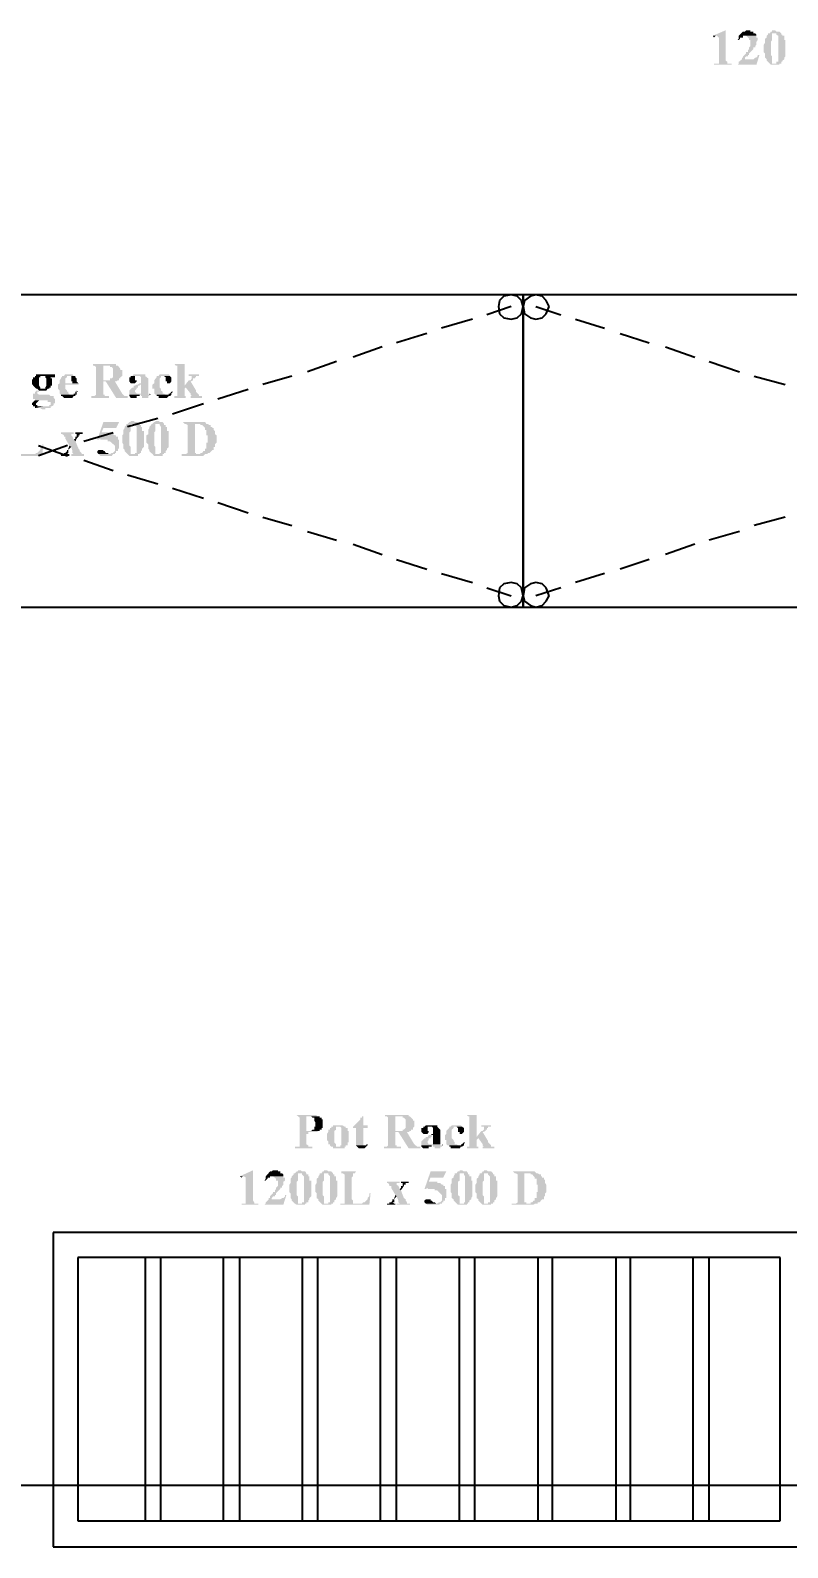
# Model space of a CAD drawing. Header units: millimetres. Extents: x 68727 to 319899, y -4876 to 265722.
# Drawn here: x 310842 to 312104, y 110929 to 113461 of the extents above; entities that cross this region are included whole.
import ezdxf

# ---------------------------------------------------------------- set-up
doc = ezdxf.new("R2010")
doc.units = ezdxf.units.MM
doc.layers.add('Dimensions', color=172, linetype='Continuous')
doc.layers.add('glass', color=151, linetype='Continuous')
doc.layers.add('wall', color=5, linetype='Continuous', lineweight=30)
doc.styles.get("Standard").update_dxf_attribs({"font": 'arial.ttf'})
doc.dimstyles.new('SC-25', dxfattribs={"dimtxt": 75, "dimasz": 0.4, "dimexe": 1, "dimexo": 100, "dimgap": 25, "dimtad": 1, "dimdec": 0, "dimzin": 0, "dimdsep": 46, "dimtxsty": 'Standard', "dimblk1": 'A1', "dimblk2": 'A1', "dimsah": 1, "dimcen": 0.09, "dimdle": 3, "dimclrd": 1, "dimclre": 1, "dimclrt": 1, "dimadec": 0, "dimazin": 0, "dimtfac": 1, "dimtdec": 0, "dimtofl": 0, "dimtmove": 0, "dimatfit": 2, "dimldrblk": 'A1', "dimfxl": 10, "dimfxlon": 1, "dimtolj": 1, "dimtzin": 0, "dimarcsym": 0})

# ---------------------------------------------------------------- blocks, each defined once
blk = doc.blocks.new('A1')
at = {"layer": 'wall', "color": 1}
for p, q in [((-138.1, 0), (-167.3, 40.5)), ((-167.3, -40.5), (-138.1, 0))]:
    blk.add_line(p, q, dxfattribs=at)
for centre, start, end in [((53.3, 586.5), 247.99998, 264.80355), ((53.3, -586.5), 95.19645, 112.00002)]:
    blk.add_arc(centre, 588.9, start, end, dxfattribs=at)
blk = doc.blocks.new('*D1021')
at = {"layer": 'Defpoints', "color": 0, "transparency": 16777216}
for p in [(316878.9, 111033.6), (308476.2, 110927.8), (316878.9, 110930.6)]:
    blk.add_point(p, dxfattribs=at)
at = {"layer": 'Dimensions', "color": 1, "lineweight": -2, "transparency": 16777216}
for p, q in [((308476.2, 111027.8), (308476.2, 111034.6)), ((308476.6, 111033.6), (316878.5, 111033.6)), ((316878.9, 111030.6), (316878.9, 111034.6))]:
    blk.add_line(p, q, dxfattribs=at)
at = {"layer": 'Dimensions', "color": 1, "lineweight": -2, "transparency": 16777216, "xscale": 0.4, "yscale": 0.4, "zscale": 0.4, "rotation": 180}
blk.add_blockref('A1', (308476.2, 111033.6), dxfattribs=at)
at = {"layer": 'Dimensions', "color": 1, "lineweight": -2, "transparency": 16777216, "xscale": 0.4, "yscale": 0.4, "zscale": 0.4}
blk.add_blockref('A1', (316878.9, 111033.6), dxfattribs=at)
at = {"layer": 'Dimensions', "color": 1, "transparency": 16777216, "insert": (312677.6, 111097), "char_height": 75, "attachment_point": 5}
blk.add_mtext('\\A1;8403', dxfattribs=at)
blk = doc.blocks.new('kitchen')
at = {"layer": 'glass', "linetype": 'Continuous', "lineweight": -3}
for points in [[(-92.519, 43.182), (-93.031, 43.182), (-93.031, 43.217), (-92.89, 43.217), (-92.89, 43.975), (-92.943, 44.028), (-93.066, 44.028), (-92.696, 44.187), (-92.696, 43.305), (-92.643, 43.27), (-92.643, 43.217), (-92.519, 43.217), (-92.519, 43.182)], [(-92.978, 44.028), (-93.031, 43.975), (-93.066, 44.028), (-92.978, 44.028)], [(-91.796, 44.028), (-92.184, 44.028), (-92.184, 43.975), (-92.272, 43.975), (-92.272, 43.94), (-92.308, 43.905), (-92.343, 43.905), (-92.308, 43.94), (-92.308, 44.028), (-92.184, 44.152), (-92.131, 44.152), (-92.096, 44.187), (-91.973, 44.187), (-91.973, 44.152), (-91.884, 44.152), (-91.884, 44.099), (-91.832, 44.099), (-91.796, 44.063), (-91.796, 44.028)], [(-91.761, 43.905), (-91.796, 43.852), (-91.796, 43.764), (-91.832, 43.728), (-91.832, 43.693), (-91.884, 43.693), (-91.884, 43.64), (-92.008, 43.517), (-92.008, 43.464), (-92.043, 43.464), (-92.043, 43.428), (-92.096, 43.428), (-92.131, 43.393), (-92.131, 43.34), (-92.22, 43.34), (-92.22, 43.393), (-92.184, 43.393), (-92.184, 43.428), (-92.096, 43.517), (-92.096, 43.552), (-92.043, 43.552), (-92.043, 43.605), (-92.008, 43.64), (-92.008, 43.693), (-91.973, 43.728), (-91.973, 43.905), (-92.008, 43.905), (-92.008, 43.94), (-92.096, 44.028), (-91.796, 44.028), (-91.796, 43.975), (-91.761, 43.975), (-91.761, 43.905)], [(-91.126, 44.152), (-91.249, 44.099), (-91.338, 44.099), (-91.338, 43.905), (-91.373, 43.852), (-91.373, 43.464), (-91.338, 43.428), (-91.338, 43.217), (-91.408, 43.217), (-91.496, 43.305), (-91.496, 43.34), (-91.549, 43.393), (-91.549, 43.517), (-91.585, 43.552), (-91.585, 43.764), (-91.549, 43.817), (-91.549, 43.94), (-91.496, 43.975), (-91.496, 44.028), (-91.461, 44.063), (-91.461, 44.099), (-91.408, 44.099), (-91.373, 44.152), (-91.338, 44.152), (-91.338, 44.187), (-91.249, 44.187), (-91.214, 44.152), (-91.126, 44.152)], [(-90.95, 43.428), (-90.985, 43.393), (-90.985, 43.34), (-91.038, 43.305), (-91.038, 43.27), (-91.073, 43.27), (-91.073, 43.217), (-91.126, 43.217), (-91.126, 43.182), (-91.373, 43.182), (-91.408, 43.217), (-91.214, 43.217), (-91.214, 43.27), (-91.161, 43.27), (-91.161, 44.028), (-91.214, 44.063), (-91.214, 44.099), (-91.249, 44.099), (-91.126, 44.152), (-91.073, 44.099), (-91.073, 44.063), (-91.038, 44.063), (-91.038, 44.028), (-90.985, 44.028), (-90.985, 43.905), (-90.95, 43.905), (-90.95, 43.428)], [(-91.708, 43.464), (-91.796, 43.182), (-92.343, 43.182), (-92.308, 43.217), (-92.308, 43.27), (-92.22, 43.34), (-91.884, 43.34), (-91.832, 43.393), (-91.796, 43.393), (-91.761, 43.428), (-91.761, 43.464), (-91.708, 43.464)], [(-112.43, 33.743), (-112.465, 33.69), (-112.677, 33.69), (-112.73, 33.743), (-112.765, 33.743), (-112.853, 33.831), (-112.853, 33.866), (-112.889, 33.866), (-112.889, 33.99), (-112.853, 34.043), (-112.853, 34.078), (-112.8, 34.078), (-112.8, 34.113), (-112.765, 34.113), (-112.765, 34.166), (-112.589, 34.113), (-112.642, 34.113), (-112.642, 34.078), (-112.677, 34.078), (-112.677, 33.831), (-112.642, 33.778), (-112.642, 33.743), (-112.43, 33.743)], [(-112.218, 34.078), (-112.342, 34.078), (-112.342, 34.043), (-112.306, 34.043), (-112.306, 33.831), (-112.342, 33.831), (-112.342, 33.778), (-112.377, 33.778), (-112.377, 33.743), (-112.501, 33.743), (-112.501, 33.778), (-112.465, 33.831), (-112.465, 34.043), (-112.501, 34.078), (-112.501, 34.113), (-112.589, 34.113), (-112.765, 34.166), (-112.218, 34.166), (-112.218, 34.078)], [(-111.53, 33.866), (-111.918, 33.866), (-111.918, 33.743), (-111.866, 33.69), (-111.866, 33.655), (-111.83, 33.655), (-111.83, 33.602), (-111.795, 33.602), (-111.795, 33.566), (-112.042, 33.566), (-112.077, 33.602), (-112.077, 33.69), (-112.13, 33.743), (-112.13, 33.866), (-112.077, 33.902), (-112.077, 33.99), (-112.042, 34.043), (-112.042, 34.078), (-112.007, 34.078), (-112.007, 34.113), (-111.954, 34.113), (-111.918, 34.166), (-111.707, 34.166), (-111.671, 34.113), (-111.866, 34.113), (-111.866, 34.078), (-111.918, 34.043), (-111.918, 33.902), (-111.53, 33.902), (-111.53, 33.866)], [(-111.53, 33.902), (-111.707, 33.902), (-111.707, 33.955), (-111.742, 33.955), (-111.742, 34.113), (-111.619, 34.113), (-111.619, 34.078), (-111.583, 34.043), (-111.583, 33.955), (-111.53, 33.902)], [(-110.384, 33.99), (-110.437, 33.955), (-110.807, 33.955), (-110.807, 33.566), (-110.772, 33.566), (-110.772, 33.531), (-110.648, 33.531), (-110.648, 33.478), (-111.16, 33.478), (-111.16, 33.531), (-111.072, 33.531), (-111.019, 33.566), (-111.019, 34.378), (-111.072, 34.413), (-110.807, 34.413), (-110.807, 33.99), (-110.384, 33.99)], [(-110.26, 34.113), (-110.313, 34.078), (-110.313, 34.043), (-110.349, 34.043), (-110.349, 33.99), (-110.613, 33.99), (-110.613, 34.043), (-110.56, 34.043), (-110.525, 34.078), (-110.525, 34.325), (-110.56, 34.378), (-110.613, 34.378), (-110.613, 34.413), (-111.107, 34.413), (-111.107, 34.466), (-110.437, 34.466), (-110.437, 34.413), (-110.384, 34.413), (-110.313, 34.325), (-110.313, 34.29), (-110.26, 34.29), (-110.26, 34.113)], [(-109.837, 33.955), (-109.89, 33.902), (-110.013, 33.902), (-110.049, 33.955), (-110.049, 34.078), (-110.013, 34.078), (-110.013, 34.113), (-109.89, 34.113), (-109.89, 33.99), (-109.837, 33.99), (-109.837, 33.955)], [(-109.502, 33.602), (-109.714, 33.602), (-109.714, 33.866), (-109.802, 33.866), (-109.749, 33.902), (-109.714, 33.902), (-109.714, 34.078), (-109.749, 34.113), (-109.961, 34.113), (-109.925, 34.166), (-109.59, 34.166), (-109.59, 34.113), (-109.502, 34.043), (-109.502, 33.602)], [(-108.867, 34.113), (-109.131, 34.113), (-109.131, 34.078), (-109.167, 34.043), (-109.167, 33.778), (-109.131, 33.743), (-109.131, 33.69), (-109.079, 33.655), (-109.079, 33.602), (-109.043, 33.602), (-108.99, 33.566), (-109.29, 33.566), (-109.326, 33.602), (-109.326, 33.743), (-109.378, 33.743), (-109.378, 33.866), (-109.326, 33.902), (-109.326, 33.99), (-109.255, 34.078), (-109.255, 34.113), (-109.202, 34.113), (-109.167, 34.166), (-108.902, 34.166), (-108.867, 34.113)], [(-108.832, 33.955), (-108.867, 33.902), (-108.955, 33.902), (-108.955, 33.955), (-108.99, 33.955), (-108.99, 34.078), (-109.043, 34.113), (-108.867, 34.113), (-108.832, 34.078), (-108.832, 33.955)], [(-108.408, 33.478), (-108.743, 33.478), (-108.743, 33.531), (-108.655, 33.531), (-108.655, 34.413), (-108.691, 34.413), (-108.743, 34.466), (-108.444, 34.466), (-108.444, 33.831), (-108.408, 33.778), (-108.444, 33.743), (-108.444, 33.531), (-108.408, 33.531), (-108.408, 33.478)], [(-107.932, 33.478), (-108.267, 33.478), (-108.267, 33.531), (-108.232, 33.531), (-108.267, 33.566), (-108.267, 33.602), (-108.408, 33.778), (-108.444, 33.831), (-108.32, 33.99), (-108.267, 33.99), (-108.232, 34.043), (-108.232, 34.113), (-108.32, 34.113), (-108.32, 34.166), (-108.02, 34.166), (-108.02, 34.113), (-108.108, 34.113), (-108.108, 34.078), (-108.144, 34.078), (-108.144, 34.043), (-108.197, 34.043), (-108.197, 33.99), (-108.267, 33.955), (-108.108, 33.69), (-108.108, 33.655), (-108.02, 33.566), (-108.02, 33.531), (-107.932, 33.531), (-107.932, 33.478)], [(-112.218, 33.32), (-112.254, 33.32), (-112.254, 33.267), (-112.306, 33.231), (-112.342, 33.231), (-112.342, 33.178), (-112.501, 33.178), (-112.501, 33.143), (-112.589, 33.143), (-112.642, 33.178), (-112.8, 33.178), (-112.553, 33.231), (-112.377, 33.231), (-112.377, 33.267), (-112.342, 33.267), (-112.342, 33.355), (-112.43, 33.355), (-112.43, 33.408), (-112.8, 33.408), (-112.8, 33.443), (-112.853, 33.443), (-112.853, 33.602), (-112.8, 33.602), (-112.8, 33.655), (-112.765, 33.655), (-112.765, 33.69), (-112.677, 33.69), (-112.677, 33.655), (-112.73, 33.655), (-112.73, 33.602), (-112.677, 33.566), (-112.377, 33.566), (-112.342, 33.531), (-112.254, 33.531), (-112.254, 33.478), (-112.218, 33.443), (-112.218, 33.32)], [(-111.53, 33.655), (-111.583, 33.655), (-111.583, 33.566), (-111.619, 33.566), (-111.619, 33.531), (-111.671, 33.531), (-111.707, 33.478), (-111.954, 33.478), (-112.007, 33.531), (-112.042, 33.531), (-112.042, 33.566), (-111.671, 33.566), (-111.671, 33.602), (-111.619, 33.602), (-111.619, 33.655), (-111.583, 33.655), (-111.583, 33.69), (-111.53, 33.655)], [(-110.102, 33.478), (-110.437, 33.478), (-110.737, 33.955), (-110.472, 33.955), (-110.26, 33.602), (-110.19, 33.531), (-110.102, 33.531), (-110.102, 33.478)], [(-109.467, 33.531), (-109.502, 33.531), (-109.502, 33.478), (-109.678, 33.478), (-109.678, 33.531), (-109.714, 33.531), (-109.714, 33.566), (-110.049, 33.566), (-110.049, 33.69), (-109.961, 33.778), (-109.925, 33.778), (-109.925, 33.831), (-109.89, 33.831), (-109.837, 33.866), (-109.749, 33.866), (-109.749, 33.831), (-109.802, 33.831), (-109.802, 33.778), (-109.837, 33.778), (-109.837, 33.743), (-109.89, 33.69), (-109.89, 33.655), (-109.837, 33.602), (-109.502, 33.602), (-109.502, 33.566), (-109.467, 33.566), (-109.467, 33.531)], [(-109.414, 33.566), (-109.467, 33.566), (-109.467, 33.602), (-109.414, 33.566)], [(-108.779, 33.655), (-108.832, 33.602), (-108.832, 33.566), (-108.867, 33.531), (-108.902, 33.531), (-108.955, 33.478), (-109.202, 33.478), (-109.202, 33.531), (-109.255, 33.531), (-109.255, 33.566), (-108.902, 33.566), (-108.902, 33.602), (-108.867, 33.602), (-108.832, 33.655), (-108.779, 33.655)], [(-112.553, 33.231), (-112.8, 33.178), (-112.8, 33.231), (-112.853, 33.231), (-112.853, 33.267), (-112.889, 33.267), (-112.889, 33.32), (-112.8, 33.408), (-112.677, 33.408), (-112.765, 33.32), (-112.765, 33.267), (-112.73, 33.267), (-112.73, 33.231), (-112.553, 33.231)], [(-109.749, 33.531), (-109.837, 33.531), (-109.837, 33.478), (-110.013, 33.478), (-110.049, 33.531), (-110.049, 33.566), (-109.749, 33.566), (-109.749, 33.531)], [(-110.349, 32.773), (-110.437, 32.596), (-110.807, 32.596), (-110.86, 32.473), (-110.613, 32.473), (-110.613, 32.42), (-110.525, 32.42), (-110.472, 32.385), (-110.437, 32.385), (-110.437, 32.349), (-110.384, 32.349), (-110.384, 32.296), (-110.895, 32.296), (-110.948, 32.261), (-110.984, 32.261), (-110.807, 32.773), (-110.349, 32.773)], [(-109.802, 32.773), (-109.925, 32.72), (-110.013, 32.72), (-110.013, 32.508), (-110.049, 32.473), (-110.049, 32.085), (-110.013, 32.05), (-110.013, 31.838), (-110.102, 31.838), (-110.19, 31.926), (-110.19, 31.961), (-110.225, 31.997), (-110.225, 32.12), (-110.26, 32.173), (-110.26, 32.385), (-110.225, 32.42), (-110.225, 32.543), (-110.19, 32.596), (-110.19, 32.632), (-110.137, 32.685), (-110.137, 32.72), (-110.102, 32.72), (-110.049, 32.773), (-110.013, 32.773), (-110.013, 32.808), (-109.925, 32.808), (-109.89, 32.773), (-109.802, 32.773)], [(-109.625, 32.05), (-109.678, 31.997), (-109.678, 31.961), (-109.714, 31.926), (-109.714, 31.873), (-109.749, 31.873), (-109.749, 31.838), (-109.802, 31.838), (-109.802, 31.785), (-110.049, 31.785), (-110.102, 31.838), (-109.89, 31.838), (-109.89, 31.873), (-109.837, 31.873), (-109.837, 32.632), (-109.89, 32.685), (-109.89, 32.72), (-109.925, 32.72), (-109.802, 32.773), (-109.749, 32.72), (-109.749, 32.685), (-109.714, 32.685), (-109.714, 32.632), (-109.678, 32.632), (-109.678, 32.508), (-109.625, 32.508), (-109.625, 32.05)], [(-109.079, 32.773), (-109.202, 32.72), (-109.29, 32.72), (-109.29, 32.508), (-109.326, 32.473), (-109.326, 32.085), (-109.29, 32.05), (-109.29, 31.838), (-109.378, 31.838), (-109.467, 31.926), (-109.467, 31.961), (-109.502, 31.997), (-109.502, 32.12), (-109.555, 32.173), (-109.555, 32.385), (-109.502, 32.42), (-109.502, 32.543), (-109.467, 32.596), (-109.467, 32.632), (-109.414, 32.685), (-109.414, 32.72), (-109.378, 32.72), (-109.326, 32.773), (-109.29, 32.773), (-109.29, 32.808), (-109.202, 32.808), (-109.167, 32.773), (-109.079, 32.773)], [(-108.902, 32.05), (-108.955, 31.997), (-108.955, 31.961), (-108.99, 31.926), (-108.99, 31.873), (-109.043, 31.873), (-109.043, 31.838), (-109.079, 31.838), (-109.079, 31.785), (-109.326, 31.785), (-109.378, 31.838), (-109.167, 31.838), (-109.167, 31.873), (-109.131, 31.873), (-109.131, 32.632), (-109.167, 32.685), (-109.167, 32.72), (-109.202, 32.72), (-109.079, 32.773), (-109.043, 32.72), (-109.043, 32.685), (-108.99, 32.685), (-108.99, 32.632), (-108.955, 32.632), (-108.955, 32.508), (-108.902, 32.508), (-108.902, 32.05)], [(-107.844, 31.838), (-107.897, 31.785), (-108.532, 31.785), (-108.532, 31.838), (-108.408, 31.838), (-108.355, 31.873), (-108.355, 32.685), (-108.408, 32.72), (-108.144, 32.72), (-108.144, 31.873), (-108.108, 31.873), (-108.108, 31.838), (-107.844, 31.838)], [(-107.509, 32.173), (-107.562, 32.12), (-107.562, 32.05), (-107.597, 32.05), (-107.597, 31.961), (-107.632, 31.961), (-107.72, 31.873), (-107.773, 31.873), (-107.773, 31.838), (-107.985, 31.838), (-107.985, 31.873), (-107.932, 31.873), (-107.897, 31.926), (-107.844, 31.926), (-107.844, 31.997), (-107.809, 31.997), (-107.809, 32.173), (-107.773, 32.173), (-107.773, 32.385), (-107.809, 32.385), (-107.809, 32.543), (-107.844, 32.543), (-107.844, 32.596), (-107.932, 32.685), (-107.985, 32.685), (-107.985, 32.72), (-108.444, 32.72), (-108.496, 32.773), (-107.844, 32.773), (-107.809, 32.72), (-107.773, 32.72), (-107.72, 32.685), (-107.685, 32.685), (-107.685, 32.632), (-107.632, 32.632), (-107.632, 32.596), (-107.597, 32.596), (-107.597, 32.543), (-107.562, 32.508), (-107.562, 32.42), (-107.509, 32.385), (-107.509, 32.173)], [(-111.372, 31.785), (-111.742, 31.785), (-111.742, 31.838), (-111.671, 31.838), (-111.707, 31.873), (-111.707, 31.926), (-111.742, 32.05), (-111.795, 32.085), (-111.918, 32.296), (-111.918, 32.349), (-111.954, 32.349), (-111.954, 32.385), (-112.007, 32.42), (-112.042, 32.42), (-112.042, 32.473), (-111.671, 32.473), (-111.671, 32.42), (-111.742, 32.42), (-111.742, 32.385), (-111.707, 32.349), (-111.671, 32.261), (-111.619, 32.208), (-111.53, 31.997), (-111.495, 31.961), (-111.495, 31.926), (-111.442, 31.873), (-111.442, 31.838), (-111.372, 31.838), (-111.372, 31.785)], [(-111.407, 32.42), (-111.495, 32.42), (-111.495, 32.385), (-111.53, 32.385), (-111.53, 32.349), (-111.583, 32.296), (-111.619, 32.208), (-111.671, 32.261), (-111.619, 32.296), (-111.619, 32.349), (-111.583, 32.349), (-111.583, 32.42), (-111.619, 32.42), (-111.619, 32.473), (-111.407, 32.473), (-111.407, 32.42)], [(-110.349, 31.997), (-110.384, 31.997), (-110.384, 31.926), (-110.437, 31.926), (-110.437, 31.873), (-110.472, 31.873), (-110.472, 31.838), (-110.525, 31.838), (-110.56, 31.785), (-110.895, 31.785), (-110.948, 31.838), (-110.613, 31.838), (-110.56, 31.873), (-110.525, 31.873), (-110.472, 31.926), (-110.472, 32.085), (-110.613, 32.208), (-110.684, 32.208), (-110.684, 32.261), (-110.895, 32.261), (-110.895, 32.296), (-110.384, 32.296), (-110.384, 32.261), (-110.349, 32.261), (-110.349, 31.997)], [(-112.553, 32.12), (-112.589, 31.785), (-113.435, 31.785), (-113.435, 31.838), (-112.8, 31.838), (-112.765, 31.873), (-112.73, 31.873), (-112.642, 31.961), (-112.642, 31.997), (-112.589, 32.05), (-112.589, 32.12), (-112.553, 32.12)], [(-111.742, 32.05), (-111.83, 31.961), (-111.83, 31.873), (-111.866, 31.873), (-111.83, 31.838), (-111.795, 31.838), (-111.795, 31.785), (-112.042, 31.785), (-112.042, 31.838), (-111.954, 31.838), (-111.954, 31.873), (-111.918, 31.873), (-111.866, 31.926), (-111.866, 31.961), (-111.83, 31.961), (-111.83, 31.997), (-111.795, 32.085), (-111.742, 32.05)], [(-110.648, 31.838), (-110.948, 31.838), (-110.984, 31.873), (-110.984, 31.926), (-110.948, 31.961), (-110.807, 31.961), (-110.807, 31.926), (-110.772, 31.926), (-110.737, 31.873), (-110.684, 31.873), (-110.648, 31.838)], [(-104.545, 12.118), (-104.598, 12.083), (-104.845, 12.083), (-104.845, 12.03), (-104.898, 12.03), (-104.898, 11.73), (-104.845, 11.695), (-104.845, 11.659), (-104.722, 11.659), (-104.722, 11.606), (-105.233, 11.606), (-105.233, 11.659), (-105.092, 11.659), (-105.092, 12.506), (-105.18, 12.577), (-104.598, 12.577), (-104.598, 12.541), (-104.898, 12.541), (-104.898, 12.118), (-104.545, 12.118)], [(-104.422, 12.206), (-104.457, 12.206), (-104.457, 12.153), (-104.51, 12.153), (-104.51, 12.118), (-104.757, 12.118), (-104.722, 12.153), (-104.669, 12.153), (-104.669, 12.241), (-104.634, 12.241), (-104.634, 12.365), (-104.669, 12.418), (-104.669, 12.506), (-104.722, 12.506), (-104.757, 12.541), (-104.51, 12.541), (-104.51, 12.506), (-104.457, 12.506), (-104.457, 12.453), (-104.422, 12.453), (-104.422, 12.206)], [(-103.117, 12.206), (-103.24, 12.206), (-103.24, 11.695), (-103.452, 11.695), (-103.452, 12.206), (-103.54, 12.206), (-103.54, 12.241), (-103.328, 12.453), (-103.328, 12.506), (-103.275, 12.506), (-103.275, 12.541), (-103.24, 12.541), (-103.24, 12.277), (-103.117, 12.277), (-103.117, 12.206)], [(-101.882, 12.118), (-101.917, 12.083), (-102.305, 12.083), (-102.305, 11.695), (-102.27, 11.695), (-102.27, 11.659), (-102.146, 11.659), (-102.146, 11.606), (-102.64, 11.606), (-102.64, 11.659), (-102.552, 11.659), (-102.517, 11.695), (-102.517, 12.506), (-102.552, 12.541), (-102.305, 12.541), (-102.305, 12.118), (-101.882, 12.118)], [(-101.758, 12.241), (-101.794, 12.206), (-101.794, 12.153), (-101.847, 12.153), (-101.847, 12.118), (-102.094, 12.118), (-102.094, 12.153), (-102.058, 12.153), (-102.005, 12.206), (-102.005, 12.453), (-102.058, 12.506), (-102.094, 12.506), (-102.094, 12.541), (-102.605, 12.541), (-102.605, 12.577), (-101.917, 12.577), (-101.917, 12.541), (-101.882, 12.541), (-101.794, 12.453), (-101.794, 12.418), (-101.758, 12.418), (-101.758, 12.241)], [(-99.889, 11.606), (-100.224, 11.606), (-100.224, 11.659), (-100.153, 11.659), (-100.153, 12.541), (-100.189, 12.541), (-100.224, 12.577), (-99.942, 12.577), (-99.942, 11.942), (-99.889, 11.906), (-99.942, 11.853), (-99.942, 11.659), (-99.889, 11.659), (-99.889, 11.606)], [(-104.034, 11.659), (-104.175, 11.659), (-104.21, 11.695), (-104.21, 11.73), (-104.263, 11.73), (-104.263, 11.818), (-104.298, 11.853), (-104.298, 12.03), (-104.263, 12.083), (-104.263, 12.153), (-104.21, 12.153), (-104.21, 12.206), (-104.175, 12.206), (-104.175, 12.241), (-104.034, 12.241), (-104.034, 12.153), (-104.087, 12.118), (-104.087, 11.783), (-104.034, 11.73), (-104.034, 11.659)], [(-103.663, 11.783), (-103.699, 11.783), (-103.699, 11.695), (-103.752, 11.695), (-103.752, 11.659), (-103.787, 11.659), (-103.787, 11.606), (-104.122, 11.606), (-104.122, 11.659), (-103.91, 11.659), (-103.91, 11.695), (-103.875, 11.695), (-103.875, 12.206), (-103.91, 12.241), (-104.122, 12.241), (-104.122, 12.277), (-103.84, 12.277), (-103.787, 12.241), (-103.752, 12.241), (-103.752, 12.206), (-103.699, 12.206), (-103.699, 12.118), (-103.663, 12.118), (-103.663, 11.783)], [(-101.582, 11.606), (-101.917, 11.606), (-102.217, 12.083), (-101.97, 12.083), (-101.758, 11.73), (-101.67, 11.659), (-101.582, 11.659), (-101.582, 11.606)], [(-101.335, 12.083), (-101.37, 12.03), (-101.494, 12.03), (-101.547, 12.083), (-101.547, 12.206), (-101.494, 12.206), (-101.494, 12.241), (-101.37, 12.241), (-101.37, 12.118), (-101.335, 12.118), (-101.335, 12.083)], [(-100.947, 11.659), (-101, 11.659), (-101, 11.606), (-101.159, 11.606), (-101.159, 11.659), (-101.212, 11.659), (-101.212, 11.695), (-101.547, 11.695), (-101.547, 11.818), (-101.459, 11.906), (-101.423, 11.906), (-101.423, 11.942), (-101.37, 11.942), (-101.335, 11.995), (-101.247, 11.995), (-101.247, 11.942), (-101.282, 11.942), (-101.282, 11.906), (-101.335, 11.906), (-101.335, 11.853), (-101.37, 11.818), (-101.37, 11.783), (-101.335, 11.73), (-101, 11.73), (-101, 11.695), (-100.947, 11.695), (-100.947, 11.659)], [(-101, 11.73), (-101.212, 11.73), (-101.212, 11.995), (-101.282, 11.995), (-101.247, 12.03), (-101.212, 12.03), (-101.212, 12.206), (-101.247, 12.241), (-101.459, 12.241), (-101.423, 12.277), (-101.088, 12.277), (-101.088, 12.241), (-101, 12.153), (-101, 11.73)], [(-100.365, 12.241), (-100.612, 12.241), (-100.612, 12.206), (-100.665, 12.153), (-100.665, 11.906), (-100.612, 11.853), (-100.612, 11.818), (-100.577, 11.783), (-100.577, 11.73), (-100.524, 11.73), (-100.488, 11.695), (-100.788, 11.695), (-100.824, 11.73), (-100.824, 11.853), (-100.859, 11.853), (-100.859, 11.995), (-100.824, 12.03), (-100.824, 12.118), (-100.735, 12.206), (-100.735, 12.241), (-100.7, 12.241), (-100.665, 12.277), (-100.4, 12.277), (-100.365, 12.241)], [(-100.312, 12.083), (-100.365, 12.03), (-100.436, 12.03), (-100.436, 12.083), (-100.488, 12.083), (-100.488, 12.206), (-100.524, 12.241), (-100.365, 12.241), (-100.312, 12.206), (-100.312, 12.083)], [(-99.43, 11.606), (-99.765, 11.606), (-99.765, 11.659), (-99.73, 11.659), (-99.765, 11.695), (-99.765, 11.73), (-99.889, 11.906), (-99.942, 11.942), (-99.801, 12.118), (-99.765, 12.118), (-99.73, 12.153), (-99.73, 12.241), (-99.801, 12.241), (-99.801, 12.277), (-99.518, 12.277), (-99.518, 12.241), (-99.606, 12.241), (-99.606, 12.206), (-99.642, 12.206), (-99.642, 12.153), (-99.677, 12.153), (-99.677, 12.118), (-99.765, 12.083), (-99.606, 11.818), (-99.606, 11.783), (-99.518, 11.695), (-99.518, 11.659), (-99.43, 11.659), (-99.43, 11.606)], [(-103.117, 11.695), (-103.205, 11.606), (-103.364, 11.606), (-103.452, 11.695), (-103.152, 11.695), (-103.152, 11.73), (-103.117, 11.73), (-103.117, 11.695)], [(-101.247, 11.659), (-101.335, 11.659), (-101.335, 11.606), (-101.494, 11.606), (-101.547, 11.659), (-101.547, 11.695), (-101.247, 11.695), (-101.247, 11.659)], [(-100.912, 11.695), (-100.947, 11.695), (-100.947, 11.73), (-100.912, 11.695)], [(-100.277, 11.783), (-100.312, 11.73), (-100.312, 11.695), (-100.365, 11.659), (-100.4, 11.659), (-100.436, 11.606), (-100.7, 11.606), (-100.7, 11.659), (-100.735, 11.659), (-100.735, 11.695), (-100.4, 11.695), (-100.4, 11.73), (-100.365, 11.73), (-100.312, 11.783), (-100.277, 11.783)], [(-106.292, 9.966), (-106.786, 9.966), (-106.786, 10.001), (-106.662, 10.001), (-106.662, 10.76), (-106.715, 10.795), (-106.838, 10.795), (-106.45, 10.971), (-106.45, 10.09), (-106.415, 10.037), (-106.415, 10.001), (-106.292, 10.001), (-106.292, 9.966)], [(-106.75, 10.795), (-106.786, 10.76), (-106.838, 10.795), (-106.75, 10.795)], [(-105.568, 10.795), (-105.956, 10.795), (-105.956, 10.76), (-106.027, 10.76), (-106.027, 10.725), (-106.08, 10.672), (-106.115, 10.672), (-106.08, 10.725), (-106.08, 10.795), (-105.956, 10.936), (-105.904, 10.936), (-105.868, 10.971), (-105.727, 10.971), (-105.727, 10.936), (-105.657, 10.936), (-105.657, 10.883), (-105.604, 10.883), (-105.568, 10.848), (-105.568, 10.795)], [(-105.516, 10.672), (-105.568, 10.636), (-105.568, 10.548), (-105.604, 10.513), (-105.604, 10.46), (-105.657, 10.46), (-105.657, 10.425), (-105.78, 10.301), (-105.78, 10.248), (-105.815, 10.248), (-105.815, 10.213), (-105.868, 10.213), (-105.904, 10.16), (-105.904, 10.125), (-105.992, 10.125), (-105.992, 10.16), (-105.956, 10.16), (-105.956, 10.213), (-105.868, 10.301), (-105.868, 10.336), (-105.815, 10.336), (-105.815, 10.389), (-105.78, 10.425), (-105.78, 10.46), (-105.727, 10.513), (-105.727, 10.672), (-105.78, 10.672), (-105.78, 10.725), (-105.868, 10.795), (-105.568, 10.795), (-105.568, 10.76), (-105.516, 10.76), (-105.516, 10.672)], [(-104.933, 10.936), (-105.057, 10.883), (-105.145, 10.883), (-105.145, 10.672), (-105.18, 10.636), (-105.18, 10.248), (-105.145, 10.213), (-105.145, 10.001), (-105.233, 10.001), (-105.321, 10.09), (-105.321, 10.125), (-105.357, 10.16), (-105.357, 10.301), (-105.392, 10.336), (-105.392, 10.548), (-105.357, 10.601), (-105.357, 10.725), (-105.321, 10.76), (-105.321, 10.795), (-105.269, 10.848), (-105.269, 10.883), (-105.233, 10.883), (-105.18, 10.936), (-105.145, 10.936), (-105.145, 10.971), (-105.057, 10.971), (-105.022, 10.936), (-104.933, 10.936)], [(-104.757, 10.213), (-104.81, 10.16), (-104.81, 10.125), (-104.845, 10.09), (-104.845, 10.037), (-104.898, 10.037), (-104.898, 10.001), (-104.933, 10.001), (-104.933, 9.966), (-105.18, 9.966), (-105.233, 10.001), (-105.022, 10.001), (-105.022, 10.037), (-104.969, 10.037), (-104.969, 10.795), (-105.022, 10.848), (-105.022, 10.883), (-105.057, 10.883), (-104.933, 10.936), (-104.898, 10.883), (-104.898, 10.848), (-104.845, 10.848), (-104.845, 10.795), (-104.81, 10.795), (-104.81, 10.672), (-104.757, 10.672), (-104.757, 10.213)], [(-104.175, 10.936), (-104.298, 10.883), (-104.387, 10.883), (-104.387, 10.672), (-104.422, 10.636), (-104.422, 10.248), (-104.387, 10.213), (-104.387, 10.001), (-104.457, 10.001), (-104.545, 10.09), (-104.545, 10.125), (-104.598, 10.16), (-104.598, 10.301), (-104.634, 10.336), (-104.634, 10.548), (-104.598, 10.601), (-104.598, 10.725), (-104.545, 10.76), (-104.545, 10.795), (-104.51, 10.848), (-104.51, 10.883), (-104.457, 10.883), (-104.422, 10.936), (-104.387, 10.936), (-104.387, 10.971), (-104.298, 10.971), (-104.263, 10.936), (-104.175, 10.936)], [(-103.999, 10.213), (-104.034, 10.16), (-104.034, 10.125), (-104.087, 10.09), (-104.087, 10.037), (-104.122, 10.037), (-104.122, 10.001), (-104.175, 10.001), (-104.175, 9.966), (-104.422, 9.966), (-104.457, 10.001), (-104.263, 10.001), (-104.263, 10.037), (-104.21, 10.037), (-104.21, 10.795), (-104.263, 10.848), (-104.263, 10.883), (-104.298, 10.883), (-104.175, 10.936), (-104.122, 10.883), (-104.122, 10.848), (-104.087, 10.848), (-104.087, 10.795), (-104.034, 10.795), (-104.034, 10.672), (-103.999, 10.672), (-103.999, 10.213)], [(-103.452, 10.936), (-103.487, 10.883), (-103.54, 10.883), (-103.54, 10.795), (-103.575, 10.76), (-103.575, 10.125), (-103.54, 10.09), (-103.54, 10.001), (-103.787, 10.001), (-103.787, 10.848), (-103.84, 10.883), (-103.875, 10.883), (-103.875, 10.936), (-103.452, 10.936)], [(-101.882, 9.966), (-102.27, 9.966), (-102.27, 10.001), (-102.182, 10.001), (-102.217, 10.037), (-102.217, 10.09), (-102.27, 10.213), (-102.305, 10.248), (-102.429, 10.46), (-102.429, 10.513), (-102.482, 10.513), (-102.482, 10.548), (-102.517, 10.601), (-102.552, 10.601), (-102.552, 10.636), (-102.182, 10.636), (-102.182, 10.601), (-102.27, 10.601), (-102.27, 10.548), (-102.217, 10.513), (-102.182, 10.425), (-102.146, 10.389), (-102.058, 10.16), (-102.005, 10.125), (-102.005, 10.09), (-101.97, 10.037), (-101.97, 10.001), (-101.882, 10.001), (-101.882, 9.966)], [(-101.917, 10.601), (-102.005, 10.601), (-102.005, 10.548), (-102.058, 10.548), (-102.058, 10.513), (-102.094, 10.46), (-102.146, 10.389), (-102.182, 10.425), (-102.146, 10.46), (-102.146, 10.513), (-102.094, 10.513), (-102.094, 10.601), (-102.146, 10.601), (-102.146, 10.636), (-101.917, 10.636), (-101.917, 10.601)], [(-100.824, 10.936), (-100.912, 10.76), (-101.282, 10.76), (-101.335, 10.636), (-101.088, 10.636), (-101.088, 10.601), (-101, 10.601), (-100.947, 10.548), (-100.912, 10.548), (-100.912, 10.513), (-100.859, 10.513), (-100.859, 10.46), (-101.37, 10.46), (-101.423, 10.425), (-101.459, 10.425), (-101.282, 10.936), (-100.824, 10.936)], [(-100.224, 10.936), (-100.365, 10.883), (-100.436, 10.883), (-100.436, 10.672), (-100.488, 10.636), (-100.488, 10.248), (-100.436, 10.213), (-100.436, 10.001), (-100.524, 10.001), (-100.612, 10.09), (-100.612, 10.125), (-100.665, 10.16), (-100.665, 10.301), (-100.7, 10.336), (-100.7, 10.548), (-100.665, 10.601), (-100.665, 10.725), (-100.612, 10.76), (-100.612, 10.795), (-100.577, 10.848), (-100.577, 10.883), (-100.524, 10.883), (-100.488, 10.936), (-100.436, 10.936), (-100.436, 10.971), (-100.365, 10.971), (-100.312, 10.936), (-100.224, 10.936)], [(-100.065, 10.213), (-100.1, 10.16), (-100.1, 10.125), (-100.153, 10.09), (-100.153, 10.037), (-100.189, 10.037), (-100.189, 10.001), (-100.224, 10.001), (-100.224, 9.966), (-100.488, 9.966), (-100.524, 10.001), (-100.312, 10.001), (-100.312, 10.037), (-100.277, 10.037), (-100.277, 10.795), (-100.312, 10.848), (-100.312, 10.883), (-100.365, 10.883), (-100.224, 10.936), (-100.189, 10.883), (-100.189, 10.848), (-100.153, 10.848), (-100.153, 10.795), (-100.1, 10.795), (-100.1, 10.672), (-100.065, 10.672), (-100.065, 10.213)], [(-99.518, 10.936), (-99.642, 10.883), (-99.73, 10.883), (-99.73, 10.672), (-99.765, 10.636), (-99.765, 10.248), (-99.73, 10.213), (-99.73, 10.001), (-99.801, 10.001), (-99.889, 10.09), (-99.889, 10.125), (-99.942, 10.16), (-99.942, 10.301), (-99.977, 10.336), (-99.977, 10.548), (-99.942, 10.601), (-99.942, 10.725), (-99.889, 10.76), (-99.889, 10.795), (-99.853, 10.848), (-99.853, 10.883), (-99.801, 10.883), (-99.765, 10.936), (-99.73, 10.936), (-99.73, 10.971), (-99.642, 10.971), (-99.606, 10.936), (-99.518, 10.936)], [(-99.342, 10.213), (-99.377, 10.16), (-99.377, 10.125), (-99.43, 10.09), (-99.43, 10.037), (-99.465, 10.037), (-99.465, 10.001), (-99.518, 10.001), (-99.518, 9.966), (-99.765, 9.966), (-99.801, 10.001), (-99.606, 10.001), (-99.606, 10.037), (-99.554, 10.037), (-99.554, 10.795), (-99.606, 10.848), (-99.606, 10.883), (-99.642, 10.883), (-99.518, 10.936), (-99.465, 10.883), (-99.465, 10.848), (-99.43, 10.848), (-99.43, 10.795), (-99.377, 10.795), (-99.377, 10.672), (-99.342, 10.672), (-99.342, 10.213)], [(-98.248, 10.001), (-98.284, 9.966), (-98.919, 9.966), (-98.919, 10.001), (-98.795, 10.001), (-98.742, 10.037), (-98.742, 10.848), (-98.795, 10.883), (-98.548, 10.883), (-98.548, 10.037), (-98.495, 10.037), (-98.495, 10.001), (-98.248, 10.001)], [(-97.913, 10.336), (-97.948, 10.301), (-97.948, 10.213), (-97.984, 10.213), (-97.984, 10.125), (-98.037, 10.125), (-98.107, 10.037), (-98.16, 10.037), (-98.16, 10.001), (-98.372, 10.001), (-98.372, 10.037), (-98.319, 10.037), (-98.284, 10.09), (-98.248, 10.09), (-98.248, 10.16), (-98.195, 10.16), (-98.195, 10.336), (-98.16, 10.336), (-98.16, 10.548), (-98.195, 10.548), (-98.195, 10.725), (-98.248, 10.725), (-98.248, 10.76), (-98.319, 10.848), (-98.372, 10.848), (-98.372, 10.883), (-98.83, 10.883), (-98.883, 10.936), (-98.248, 10.936), (-98.195, 10.883), (-98.16, 10.883), (-98.107, 10.848), (-98.072, 10.848), (-98.072, 10.795), (-98.037, 10.795), (-98.037, 10.76), (-97.984, 10.76), (-97.984, 10.725), (-97.948, 10.672), (-97.948, 10.601), (-97.913, 10.548), (-97.913, 10.336)], [(-105.48, 10.248), (-105.568, 9.966), (-106.115, 9.966), (-106.08, 10.001), (-106.08, 10.037), (-105.992, 10.125), (-105.657, 10.125), (-105.604, 10.16), (-105.568, 10.16), (-105.516, 10.213), (-105.516, 10.248), (-105.48, 10.248)], [(-103.028, 10.301), (-103.064, 9.966), (-103.91, 9.966), (-103.91, 10.001), (-103.275, 10.001), (-103.24, 10.037), (-103.205, 10.037), (-103.117, 10.125), (-103.117, 10.16), (-103.064, 10.213), (-103.064, 10.301), (-103.028, 10.301)], [(-102.27, 10.213), (-102.341, 10.125), (-102.341, 10.037), (-102.393, 10.037), (-102.341, 10.001), (-102.305, 10.001), (-102.305, 9.966), (-102.552, 9.966), (-102.552, 10.001), (-102.482, 10.001), (-102.482, 10.037), (-102.429, 10.037), (-102.393, 10.09), (-102.393, 10.125), (-102.341, 10.125), (-102.341, 10.16), (-102.305, 10.248), (-102.27, 10.213)], [(-100.824, 10.16), (-100.859, 10.16), (-100.859, 10.09), (-100.912, 10.09), (-100.912, 10.037), (-100.947, 10.037), (-100.947, 10.001), (-101, 10.001), (-101.035, 9.966), (-101.37, 9.966), (-101.423, 10.001), (-101.088, 10.001), (-101.035, 10.037), (-101, 10.037), (-100.947, 10.09), (-100.947, 10.248), (-101.088, 10.389), (-101.159, 10.389), (-101.159, 10.425), (-101.37, 10.425), (-101.37, 10.46), (-100.859, 10.46), (-100.859, 10.425), (-100.824, 10.425), (-100.824, 10.16)], [(-101.123, 10.001), (-101.423, 10.001), (-101.459, 10.037), (-101.459, 10.09), (-101.423, 10.125), (-101.282, 10.125), (-101.282, 10.09), (-101.247, 10.09), (-101.212, 10.037), (-101.159, 10.037), (-101.123, 10.001)]]:
    blk.add_hatch(color=256, dxfattribs=at).paths.add_polyline_path(points)
at = {"layer": 'glass', "lineweight": -3}
for p, q in [((-98.583, 36.477), (-125.941, 36.477)), ((-99.271, 36.318), (-99.307, 36.142)), ((-99.148, 36.442), (-99.271, 36.318)), ((-98.936, 36.477), (-99.148, 36.442)), ((-98.76, 36.442), (-98.936, 36.477)), ((-98.636, 36.318), (-98.76, 36.442)), ((-98.583, 36.142), (-98.636, 36.318)), ((-71.208, 36.477), (-98.583, 36.477)), ((-98.583, 36.477), (-98.583, 27.375)), ((-98.583, 27.375), (-98.583, 36.477)), ((-98.548, 36.318), (-98.583, 36.142)), ((-98.372, 36.442), (-98.548, 36.318)), ((-98.213, 36.477), (-98.372, 36.442)), ((-98.037, 36.442), (-98.213, 36.477)), ((-97.913, 36.318), (-98.037, 36.442)), ((-97.825, 36.142), (-97.913, 36.318)), ((-98.936, 36.142), (-99.642, 35.895)), ((-99.307, 36.142), (-99.271, 35.93)), ((-99.271, 35.93), (-99.148, 35.807)), ((-98.76, 35.807), (-98.636, 35.93)), ((-98.636, 35.93), (-98.583, 36.142)), ((-98.583, 36.142), (-98.548, 35.93)), ((-98.583, 36.142), (-98.583, 36.142)), ((-98.548, 35.93), (-98.372, 35.807)), ((-98.213, 36.142), (-97.49, 35.895)), ((-98.037, 35.807), (-97.913, 35.93)), ((-97.913, 35.93), (-97.825, 36.142)), ((-97.825, 36.142), (-97.825, 36.142)), ((-100.065, 35.771), (-100.965, 35.507)), ((-99.148, 35.807), (-98.936, 35.771)), ((-98.936, 35.771), (-98.76, 35.807)), ((-98.372, 35.807), (-98.213, 35.771)), ((-98.213, 35.771), (-98.037, 35.807)), ((-97.066, 35.771), (-96.22, 35.507)), ((-102.693, 34.96), (-103.54, 34.66)), ((-101.388, 35.348), (-102.27, 35.083)), ((-95.761, 35.348), (-94.915, 35.083)), ((-94.438, 34.96), (-93.592, 34.66)), ((-104.016, 34.537), (-104.863, 34.237)), ((-93.168, 34.537), (-92.286, 34.237)), ((-105.321, 34.113), (-106.168, 33.866)), ((-91.863, 34.113), (-90.963, 33.866)), ((-106.591, 33.725), (-107.473, 33.443)), ((-107.897, 33.302), (-108.796, 33.002)), ((-109.22, 32.879), (-110.102, 32.632)), ((-110.525, 32.455), (-111.372, 32.208)), ((-111.848, 32.085), (-112.695, 31.785)), ((-112.695, 32.085), (-111.848, 31.785)), ((-111.372, 31.661), (-110.525, 31.362)), ((-110.102, 31.238), (-109.22, 30.974)), ((-108.796, 30.85), (-107.897, 30.55)), ((-107.473, 30.427), (-106.591, 30.127)), ((-106.168, 30.003), (-105.321, 29.756)), ((-90.963, 30.003), (-91.863, 29.756)), ((-104.863, 29.58), (-104.016, 29.333)), ((-103.54, 29.21), (-102.693, 28.91)), ((-93.592, 29.21), (-94.438, 28.91)), ((-92.286, 29.58), (-93.168, 29.333)), ((-102.27, 28.769), (-101.388, 28.486)), ((-94.915, 28.769), (-95.761, 28.486)), ((-100.965, 28.363), (-100.065, 28.098)), ((-96.22, 28.363), (-97.066, 28.098)), ((-99.642, 27.94), (-98.936, 27.71)), ((-99.271, 27.94), (-99.307, 27.71)), ((-99.148, 28.063), (-99.271, 27.94)), ((-98.936, 28.098), (-99.148, 28.063)), ((-98.76, 28.063), (-98.936, 28.098)), ((-98.636, 27.94), (-98.76, 28.063)), ((-98.583, 27.71), (-98.636, 27.94)), ((-98.548, 27.94), (-98.583, 27.71)), ((-98.372, 28.063), (-98.548, 27.94)), ((-98.213, 28.098), (-98.372, 28.063)), ((-98.037, 28.063), (-98.213, 28.098)), ((-97.49, 27.94), (-98.213, 27.71)), ((-97.913, 27.94), (-98.037, 28.063)), ((-97.825, 27.71), (-97.913, 27.94)), ((-99.307, 27.71), (-99.271, 27.552)), ((-99.271, 27.552), (-99.148, 27.428)), ((-99.148, 27.428), (-98.936, 27.375)), ((-98.936, 27.375), (-98.76, 27.428)), ((-98.76, 27.428), (-98.636, 27.552)), ((-98.636, 27.552), (-98.583, 27.71)), ((-98.583, 27.71), (-98.548, 27.552)), ((-98.583, 27.71), (-98.583, 27.71)), ((-98.548, 27.552), (-98.372, 27.428)), ((-98.372, 27.428), (-98.213, 27.375)), ((-98.213, 27.375), (-98.037, 27.428)), ((-98.037, 27.428), (-97.913, 27.552)), ((-97.913, 27.552), (-97.825, 27.71)), ((-97.825, 27.71), (-97.825, 27.71)), ((-125.941, 27.375), (-98.583, 27.375)), ((-98.583, 27.375), (-71.208, 27.375)), ((-90.381, 9.155), (-112.271, 9.155)), ((-112.271, 9.155), (-112.271, 0)), ((-91.105, 8.431), (-111.548, 8.431)), ((-111.548, 8.431), (-111.548, 0.759)), ((-109.131, 8.431), (-109.59, 8.431)), ((-109.59, 8.431), (-109.59, 0.759)), ((-109.131, 0.759), (-109.131, 8.431)), ((-106.838, 8.431), (-107.315, 8.431)), ((-107.315, 8.431), (-107.315, 0.759)), ((-106.838, 0.759), (-106.838, 8.431)), ((-104.563, 8.431), (-105.022, 8.431)), ((-105.022, 8.431), (-105.022, 0.759)), ((-104.563, 0.759), (-104.563, 8.431)), ((-102.27, 8.431), (-102.746, 8.431)), ((-102.746, 8.431), (-102.746, 0.759)), ((-102.27, 0.759), (-102.27, 8.431)), ((-99.995, 8.431), (-100.453, 8.431)), ((-100.453, 8.431), (-100.453, 0.759)), ((-99.995, 0.759), (-99.995, 8.431)), ((-97.737, 8.431), (-98.16, 8.431)), ((-98.16, 8.431), (-98.16, 0.759)), ((-97.737, 0.759), (-97.737, 8.431)), ((-95.461, 8.431), (-95.885, 8.431)), ((-95.885, 8.431), (-95.885, 0.759)), ((-95.461, 0.759), (-95.461, 8.431)), ((-93.168, 8.431), (-93.645, 8.431)), ((-93.645, 8.431), (-93.645, 0.759)), ((-93.168, 0.759), (-93.168, 8.431)), ((-91.105, 0.759), (-91.105, 8.431)), ((-111.548, 0.759), (-91.105, 0.759)), ((-109.59, 0.759), (-109.131, 0.759)), ((-107.315, 0.759), (-106.838, 0.759)), ((-105.022, 0.759), (-104.563, 0.759)), ((-102.746, 0.759), (-102.27, 0.759)), ((-100.453, 0.759), (-99.995, 0.759)), ((-98.16, 0.759), (-97.737, 0.759)), ((-95.885, 0.759), (-95.461, 0.759)), ((-93.645, 0.759), (-93.168, 0.759)), ((-112.271, 0), (-90.381, 0))]:
    blk.add_line(p, q, dxfattribs=at)

msp = doc.modelspace()

# ---------------------------------------------------------------- block references
at = {"xscale": 57.26691736061191, "yscale": 57.26691736061191, "zscale": 57.26691736061191}
msp.add_blockref('kitchen', (317308.9, 110930.6), dxfattribs=at)

# ---------------------------------------------------------------- dimensions: what is measured, and where the dimension line sits
at = {"layer": 'Dimensions'}
dim = msp.add_linear_dim(base=(316878.9, 111033.6), p1=(308476.2, 110927.8), p2=(316878.9, 110930.6), dimstyle='SC-25', override={"dimtmove": 1}, dxfattribs=at)
dim.commit()
dim.dimension.update_dxf_attribs({"geometry": '*D1021', "text_midpoint": (312677.6, 111097)})

doc.saveas('drawing.dxf')
